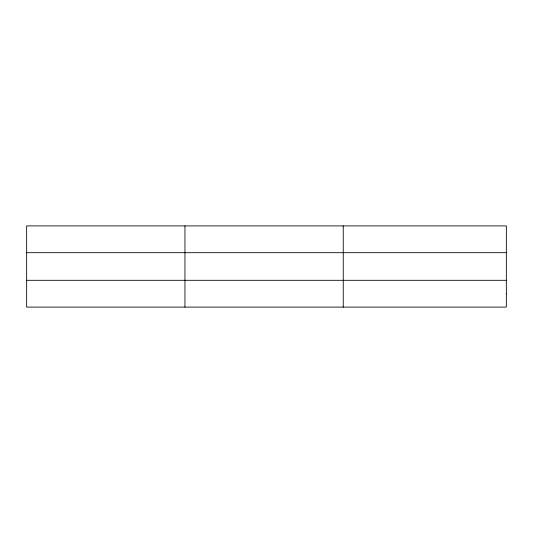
<?xml version="1.0" encoding="UTF-8"?>
<svg xmlns="http://www.w3.org/2000/svg" width="533" height="533" viewBox="0 0 533 533"><rect width="100%" height="100%" fill="white"/><g stroke="black" fill="none" stroke-linecap="round" stroke-linejoin="round"><path stroke-width="0.8" d="M184.951 225.905L184.951 307.095M343.252 225.905L343.252 307.095M26.65 252.695L506.35 252.695M26.65 280.305L506.35 280.305M506.35 293.703L506.35 307.095L26.65 307.095L26.65 225.905L506.35 225.905L506.35 293.703"/></g></svg>
